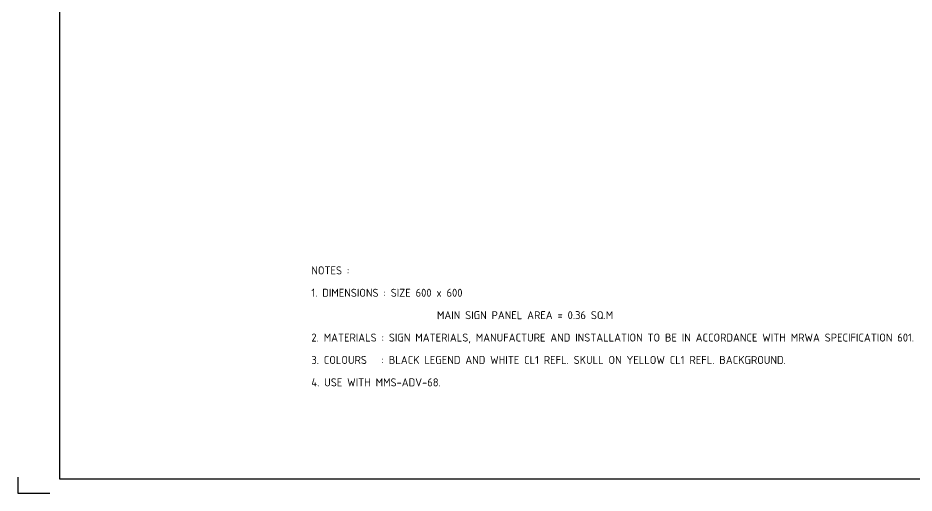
# Model space of a CAD drawing. Extents: x 0 to 420, y 0 to 297.
# Drawn here: x 0 to 279.8, y 0 to 148.5 of the extents above; entities that cross this region are included whole.
import ezdxf
from ezdxf.enums import TextEntityAlignment as Align

# ---------------------------------------------------------------- set-up
doc = ezdxf.new("R2010")
doc.units = 0
doc.layers.get('0').update_dxf_attribs({"linetype": 'CONTINUOUS'})
for name, color, linetype in [('NOTES', 1, 'CONTINUOUS'), ('TBLK18', 4, 'CONTINUOUS'), ('TBLK25', 1, 'CONTINUOUS'), ('TBLK35', 3, 'CONTINUOUS'), ('TBLK50', 7, 'CONTINUOUS')]:
    doc.layers.add(name, color=color, linetype=linetype)
doc.styles.add('ISO', font='iso3098b.shx')

# ---------------------------------------------------------------- blocks, each defined once
blk = doc.blocks.new('A3BBLK')
at = {"layer": 'TBLK25'}
for p, q in [((0, 5), (0, 0)), ((0, 0), (10, 0))]:
    blk.add_line(p, q, dxfattribs=at)
at = {"layer": 'TBLK50'}
for p, q in [((13, 292.5), (13, 4.5)), ((13, 4.5), (415.5, 4.5))]:
    blk.add_line(p, q, dxfattribs=at)
blk = doc.blocks.new('a3_in_vtblk')
blk.add_blockref('A3BBLK', (0, 0))
at = {"layer": 'TBLK18', "style": 'ISO'}
for tag, p, height in [('GROUND_SURVEY_STD.', (381.88, 126.11), 1.8), ('SURVEY_CAPTURE_DATE', (381.95, 122.61), 1.8), ('MAPPING_SURVEY_STD.', (381.95, 119.11), 1.8), ('MAPPING_CAPTURE_DATE', (381.95, 115.61), 1.8), ('PROJECT_ZONE', (381.95, 112.11), 1.8), ('HEIGHT_DATUM', (381.95, 108.61), 1.8), ('CLIENT_STREET_NAME', (355.51, 86.94), 1.5), ('CLIENT_SUBURB_POSTCODE', (388.49, 86.94), 1.5), ('CLIENT_TELEPHONE_NO.', (368.31, 84.68), 1.5), ('CLIENT_FAX_NO.', (393.56, 84.68), 1.5), ('STREET_NAME', (355.51, 62.1), 1.5), ('SUBURB_POSTCODE', (388.49, 62.1), 1.5), ('TELEPHONE_NO.', (368.31, 59.84), 1.5), ('FAX_NO.', (393.56, 59.84), 1.5)]:
    blk.add_attdef(tag, p, '', height=height, dxfattribs=at)
for tag, p in [('CLIENT_MR_DIRECTORATE', (381.5, 92.96)), ('MR_DIRECTORATE', (381.5, 68.12))]:
    blk.add_attdef(tag, text='', height=1.5, dxfattribs=at).set_placement(p, align=Align.CENTER)
at = {"layer": 'TBLK25', "style": 'ISO'}
for tag, height, p in [('CLIENT_MR__BRANCH', 2, (381.5, 90.04)), ('MR_BRANCH', 2, (381.5, 65.2)), ('ROAD_SECTION', 1.75, (384.5, 29.16)), ('SLK', 1.75, (384.5, 26.11)), ('CHAINAGE', 1.75, (384.5, 19.21))]:
    blk.add_attdef(tag, text='', height=height, dxfattribs=at).set_placement(p, align=Align.CENTER)
for tag, p, height in [('FILE_NUMBER', (371.77, 54.24), 2.5), ('DESIGNED_/_DRAWN', (371.77, 49.49), 2), ('VERIFIED', (371.77, 44.49), 2), ('APPROVED', (371.77, 39.49), 2), ('LOCAL_AUTHORITY', (370.48, 16.73), 1.25)]:
    blk.add_attdef(tag, p, '', height=height, dxfattribs=at)
at = {"layer": 'TBLK35', "style": 'ISO', "width": 0.9}
for tag, p in [('ROAD_PROJECT&NUMBER', (384.5, 32.23)), ('DRAWING_DESCRIPTION', (384.5, 22.29))]:
    blk.add_attdef(tag, text='', height=2.5, dxfattribs=at).set_placement(p, align=Align.CENTER)
at = {"layer": 'TBLK50', "style": 'ISO'}
blk.add_attdef('MRWA_DRG_NUMBER', (356.29, 6.08), '', height=5, dxfattribs=at)

msp = doc.modelspace()

# ---------------------------------------------------------------- block references
at = {"color": 1}
msp.add_blockref('a3_in_vtblk', (0, 0), dxfattribs=at)

# ---------------------------------------------------------------- texts
at = {"layer": 'NOTES', "style": 'ISO'}
for s, p in [('NOTES :', (91.612597, 68.352431)), ('1. DIMENSIONS : SIZE 600 x 600', (91.612597, 61.352431)), ('0.36 SQ.M', (171.612597, 54.352431)), ('2. MATERIALS : SIGN MATERIALS, MANUFACTURE AND INSTALLATION TO BE IN ACCORDANCE WITH MRWA SPECIFICATION 601.', (91.612597, 47.352431)), ('3. COLOURS   : BLACK LEGEND AND WHITE CL1 REFL. SKULL ON YELLOW CL1 REFL. BACKGROUND.', (91.612597, 40.352431)), ('4. USE WITH MMS-ADV-68.', (91.612597, 33.352431))]:
    msp.add_text(s, height=2.5, dxfattribs=at).set_placement(p)
msp.add_text('MAIN SIGN PANEL AREA = ', height=2.5, dxfattribs=at).set_placement((171.612597, 54.352431), align=Align.RIGHT)

doc.saveas('drawing.dxf')
